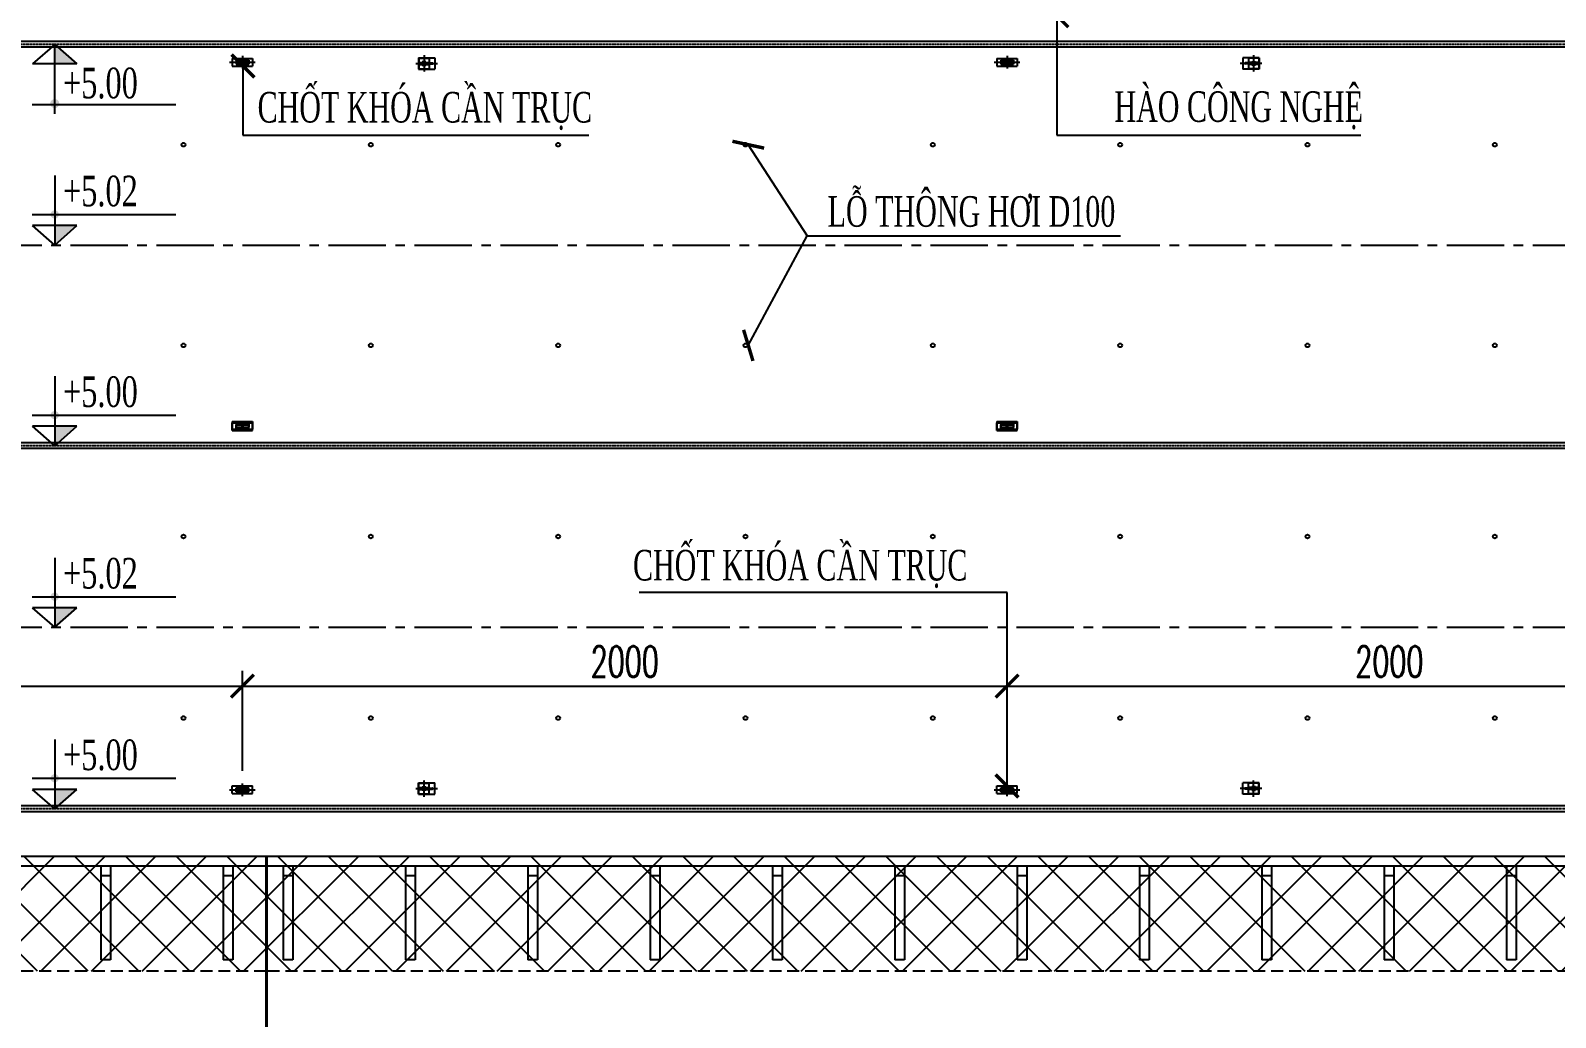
# Model space of a CAD drawing. Extents: x -64479 to 90650, y -38385 to 38270.
# Drawn here: x -41123 to -37135, y 22157 to 24739 of the extents above; entities that cross this region are included whole.
import ezdxf
from ezdxf.enums import TextEntityAlignment as Align

# ---------------------------------------------------------------- set-up
doc = ezdxf.new("R2010")
doc.units = 0
doc.header["$MEASUREMENT"] = 0
for name, pattern in [('CENTER', [2, 1.25, -0.25, 0.25, -0.25]), ('CENTER2', [1.125, 0.75, -0.125, 0.125, -0.125]), ('HIDDEN', [0.375, 0.25, -0.125])]:
    doc.linetypes.add(name, pattern=pattern)
doc.layers.get('0').update_dxf_attribs({"linetype": 'CONTINUOUS'})
for name, color, linetype in [('BORDER', 2, 'CONTINUOUS'), ('CENTER', 9, 'CENTER2'), ('COBAN', 2, 'CONTINUOUS'), ('Dam', 4, 'CONTINUOUS'), ('DIMENSION', 4, 'CONTINUOUS'), ('HAOCN', 11, 'CONTINUOUS'), ('Kich thuoc', 4, 'CONTINUOUS'), ('MANH', 5, 'CONTINUOUS'), ('STEEL', 1, 'CONTINUOUS'), ('TEXT', 3, 'CONTINUOUS'), ('TIM', 8, 'CENTER')]:
    doc.layers.add(name, color=color, linetype=linetype)
doc.styles.add('DIM', font='romans.shx', dxfattribs={"width": 0.65})
doc.styles.add('THUONG', font='vntimeh.shx')
doc.dimstyles.new('400.Ph', dxfattribs={"dimscale": 400, "dimtxt": 0.2, "dimasz": 0.15, "dimexe": 0.1, "dimexo": 0.1, "dimgap": 0.06, "dimtad": 1, "dimdec": 0, "dimzin": 0, "dimdsep": 46, "dimtxsty": 'DIM', "dimblk": 'ARCHTICK', "dimcen": 0.15, "dimdle": 0.1, "dimclrd": 256, "dimclre": 7, "dimclrt": 6, "dimadec": 0, "dimazin": 0, "dimtfac": 1, "dimtdec": 0, "dimtix": 1, "dimtmove": 0, "dimatfit": 3, "dimldrblk": 'ARCHTICK', "dimfxl": 1, "dimtolj": 1, "dimtzin": 0, "dimarcsym": 0})

# ---------------------------------------------------------------- blocks, each defined once
blk = doc.blocks.new('A$C0CED391A')
at = {"layer": 'COBAN'}
for p, q in [((-7.102280506e-07, 29.99999954821396), (79.99999928977195, 29.99999954821396)), ((-7.102280506e-07, 29.99999954821396), (-7.102280506e-07, -4.517860361e-07)), ((14.99999928977195, 22.49999954821396), (64.99999928977195, 22.49999954821396)), ((14.99999928977195, 22.49999954821396), (14.99999928977195, 7.499999548213963)), ((14.99999928977195, 7.499999548213963), (64.99999928977195, 7.499999548213963)), ((64.99999928977195, 22.49999954821396), (64.99999928977195, 7.499999548213963)), ((79.99999928977195, 29.99999954821396), (79.99999928977195, -4.517860361e-07)), ((-7.102280506e-07, -4.517860361e-07), (79.99999928977195, -4.517860361e-07)), ((-7.102280506e-07, -1395.000000472508), (79.99999928977195, -1395.000000472508)), ((-7.102280506e-07, -1395.000000472508), (-7.102280506e-07, -1425.000000472508)), ((-7.102280506e-07, -1425.000000472508), (79.99999928977195, -1425.000000472508)), ((14.99999928977195, -1402.500000472508), (64.99999928977195, -1402.500000472508)), ((14.99999928977195, -1402.500000472508), (14.99999928977195, -1417.500000472508)), ((14.99999928977195, -1417.500000472508), (64.99999928977195, -1417.500000472508)), ((64.99999928977195, -1402.500000472508), (64.99999928977195, -1417.500000472508)), ((79.99999928977195, -1395.000000472508), (79.99999928977195, -1425.000000472508))]:
    blk.add_line(p, q, dxfattribs=at)
for centre in [(39.99999928977195, 14.99999954821396), (39.99999928977195, -1410.000000472508)]:
    blk.add_circle(centre, 3, dxfattribs=at)
blk = doc.blocks.new('CDCQC')
at = {"layer": 'TIM'}
for p, q in [((-46167.70532670471, 21315.86157797393), (-46100.44191958539, 21315.86157797393)), ((-46167.70532670471, 21315.86157797393), (-46100.44191958539, 21315.86157797393)), ((-46134.07362314505, 21332.82661486688), (-46134.07362314505, 21298.89654108092)), ((-46134.07362314505, 21332.82661486688), (-46134.07362314505, 21298.89654108092)), ((-46134.07362314505, 19395.39790870943), (-46134.07362314505, 19429.32798249539)), ((-46167.70532670471, 19412.36294560245), (-46100.44191958539, 19412.36294560245))]:
    blk.add_line(p, q, dxfattribs=at)
at = {"layer": 'COBAN', "xscale": 0.6666666666569654, "yscale": 0.6666666666569654, "zscale": 0.6666666666666666}
blk.add_blockref('A$C0CED391A', (-46160.74028933825, 21305.86157827508), dxfattribs=at)
blk.add_blockref('A$C0CED391A', (-46160.74028933825, 21305.86157827508), dxfattribs=at)
at = {"layer": 'COBAN', "xscale": -0.6666666666569654, "yscale": 0.6666666666569654, "zscale": 0.6666666666666666, "rotation": 180}
blk.add_blockref('A$C0CED391A', (-46160.74028933825, 19422.36294530122), dxfattribs=at)
blk = doc.blocks.new('NEOCBQC')
at = {"layer": 'COBAN'}
for p, q in [((-47723.7402898134, 21327.52824464058), (-47723.7402898134, 21297.52824464058)), ((-47681.07362314663, 21327.52824464058), (-47681.07362314663, 21297.52824464058)), ((-45567.07362314669, 21327.52824464058), (-45567.07362314669, 21297.52824464058)), ((-45524.40695648006, 21327.52824464058), (-45524.40695648006, 21297.52824464058)), ((-47723.7402898134, 19400.69627893581), (-47723.7402898134, 19430.69627893581)), ((-47681.07362314663, 19400.69627893581), (-47681.07362314663, 19430.69627893581)), ((-45567.07362314669, 19400.69627893581), (-45567.07362314669, 19430.69627893581)), ((-45524.40695648006, 19400.69627893581), (-45524.40695648006, 19430.69627893581))]:
    blk.add_line(p, q, dxfattribs=at)
at = {"layer": 'COBAN', "ltscale": 5}
for p, q in [((-47723.7402898134, 21327.52824464058), (-47681.07362314663, 21327.52824464058)), ((-47722.40695647994, 21326.19491130726), (-47722.40695647994, 21298.86157797389)), ((-47722.40695647994, 21326.19491130726), (-47695.74028981337, 21326.19491130726)), ((-47722.40695647994, 21315.19491130728), (-47695.74028981337, 21315.19491130728)), ((-47722.40695647994, 21313.86157797389), (-47686.74028981329, 21313.86157797389)), ((-47722.40695647994, 21311.19491130726), (-47686.74028981329, 21311.19491130726)), ((-47722.40695647994, 21309.86157797388), (-47695.74028981337, 21309.86157797388)), ((-47714.74028981331, 21313.86157797389), (-47714.74028981331, 21311.19491130726)), ((-47713.7402898134, 21317.19491130725), (-47713.7402898134, 21315.19491130728)), ((-47704.40695648006, 21317.19491130725), (-47713.7402898134, 21317.19491130725)), ((-47713.7402898134, 21307.86157797391), (-47713.7402898134, 21309.86157797388)), ((-47713.7402898134, 21307.86157797391), (-47704.40695648006, 21307.86157797391)), ((-47704.40695648006, 21317.19491130725), (-47704.40695648006, 21315.19491130728)), ((-47704.40695648006, 21307.86157797391), (-47704.40695648006, 21309.86157797388)), ((-47695.74028981337, 21326.19491130726), (-47695.74028981337, 21313.86157797389)), ((-47695.74028981337, 21311.19491130726), (-47695.74028981337, 21298.86157797389)), ((-47686.40695648003, 21313.52824464056), (-47686.40695648003, 21311.52824464059)), ((-45524.40695648006, 21327.52824464058), (-45567.07362314669, 21327.52824464058)), ((-45561.74028981328, 21313.52824464056), (-45561.74028981328, 21311.52824464059)), ((-45525.74028981337, 21313.86157797389), (-45561.40695648003, 21313.86157797389)), ((-45525.74028981337, 21311.19491130726), (-45561.40695648003, 21311.19491130726)), ((-45552.40695647994, 21326.19491130726), (-45552.40695647994, 21313.86157797389)), ((-45525.74028981337, 21326.19491130726), (-45552.40695647994, 21326.19491130726)), ((-45525.74028981337, 21315.19491130728), (-45552.40695647994, 21315.19491130728)), ((-45552.40695647994, 21311.19491130726), (-45552.40695647994, 21298.86157797389)), ((-45525.74028981337, 21309.86157797388), (-45552.40695647994, 21309.86157797388)), ((-45543.7402898134, 21317.19491130725), (-45534.40695648006, 21317.19491130725)), ((-45543.7402898134, 21317.19491130725), (-45543.7402898134, 21315.19491130728)), ((-45543.7402898134, 21307.86157797391), (-45543.7402898134, 21309.86157797388)), ((-45534.40695648006, 21307.86157797391), (-45543.7402898134, 21307.86157797391)), ((-45534.40695648006, 21317.19491130725), (-45534.40695648006, 21315.19491130728)), ((-45534.40695648006, 21307.86157797391), (-45534.40695648006, 21309.86157797388)), ((-45533.40695648, 21313.86157797389), (-45533.40695648, 21311.19491130726)), ((-45525.74028981337, 21326.19491130726), (-45525.74028981337, 21298.86157797389)), ((-47723.7402898134, 21297.52824464058), (-47681.07362314663, 21297.52824464058)), ((-47722.40695647994, 21298.86157797389), (-47695.74028981337, 21298.86157797389)), ((-45524.40695648006, 21297.52824464058), (-45567.07362314669, 21297.52824464058)), ((-45525.74028981337, 21298.86157797389), (-45552.40695647994, 21298.86157797389)), ((-47723.7402898134, 19430.69627893581), (-47681.07362314663, 19430.69627893581)), ((-47722.40695647994, 19402.02961226912), (-47722.40695647994, 19429.36294560242)), ((-47722.40695647994, 19429.36294560242), (-47695.74028981337, 19429.36294560242)), ((-47695.74028981337, 19417.02961226912), (-47695.74028981337, 19429.36294560242)), ((-45524.40695648006, 19430.69627893581), (-45567.07362314669, 19430.69627893581)), ((-45552.40695647994, 19417.02961226912), (-45552.40695647994, 19429.36294560242)), ((-45525.74028981337, 19429.36294560242), (-45552.40695647994, 19429.36294560242)), ((-45525.74028981337, 19402.02961226912), (-45525.74028981337, 19429.36294560242)), ((-47723.7402898134, 19400.69627893581), (-47681.07362314663, 19400.69627893581)), ((-47722.40695647994, 19418.36294560243), (-47695.74028981337, 19418.36294560243)), ((-47722.40695647994, 19417.02961226912), (-47686.74028981329, 19417.02961226912)), ((-47722.40695647994, 19414.36294560242), (-47686.74028981329, 19414.36294560242)), ((-47722.40695647994, 19413.0296122691), (-47695.74028981337, 19413.0296122691)), ((-47722.40695647994, 19402.02961226912), (-47695.74028981337, 19402.02961226912)), ((-47714.74028981331, 19414.36294560242), (-47714.74028981331, 19417.02961226912)), ((-47713.7402898134, 19420.36294560248), (-47704.40695648006, 19420.36294560248)), ((-47713.7402898134, 19420.36294560248), (-47713.7402898134, 19418.36294560243)), ((-47713.7402898134, 19411.02961226913), (-47713.7402898134, 19413.0296122691)), ((-47704.40695648006, 19411.02961226913), (-47713.7402898134, 19411.02961226913)), ((-47704.40695648006, 19420.36294560248), (-47704.40695648006, 19418.36294560243)), ((-47704.40695648006, 19411.02961226913), (-47704.40695648006, 19413.0296122691)), ((-47695.74028981337, 19402.02961226912), (-47695.74028981337, 19414.36294560242)), ((-47686.40695648003, 19414.69627893575), (-47686.40695648003, 19416.69627893579)), ((-45524.40695648006, 19400.69627893581), (-45567.07362314669, 19400.69627893581)), ((-45561.74028981328, 19414.69627893575), (-45561.74028981328, 19416.69627893579)), ((-45525.74028981337, 19417.02961226912), (-45561.40695648003, 19417.02961226912)), ((-45525.74028981337, 19414.36294560242), (-45561.40695648003, 19414.36294560242)), ((-45525.74028981337, 19418.36294560243), (-45552.40695647994, 19418.36294560243)), ((-45552.40695647994, 19402.02961226912), (-45552.40695647994, 19414.36294560242)), ((-45525.74028981337, 19413.0296122691), (-45552.40695647994, 19413.0296122691)), ((-45525.74028981337, 19402.02961226912), (-45552.40695647994, 19402.02961226912)), ((-45543.7402898134, 19420.36294560248), (-45543.7402898134, 19418.36294560243)), ((-45534.40695648006, 19420.36294560248), (-45543.7402898134, 19420.36294560248)), ((-45543.7402898134, 19411.02961226913), (-45543.7402898134, 19413.0296122691)), ((-45543.7402898134, 19411.02961226913), (-45534.40695648006, 19411.02961226913)), ((-45534.40695648006, 19420.36294560248), (-45534.40695648006, 19418.36294560243)), ((-45534.40695648006, 19411.02961226913), (-45534.40695648006, 19413.0296122691)), ((-45533.40695648, 19414.36294560242), (-45533.40695648, 19417.02961226912))]:
    blk.add_line(p, q, dxfattribs=at)
for centre, start, end in [((-47686.74028981329, 21313.52824464056), 0, 90), ((-47686.74028981329, 21311.52824464059), 270, 0), ((-45561.40695648003, 21313.52824464056), 90, 180), ((-45561.40695648003, 21311.52824464059), 180, 270), ((-47686.74028981329, 19416.69627893579), 0, 90), ((-47686.74028981329, 19414.69627893575), 270, 0), ((-45561.40695648003, 19416.69627893579), 90, 180), ((-45561.40695648003, 19414.69627893575), 180, 270)]:
    blk.add_arc(centre, 0.3333333333333333, start, end, dxfattribs=at)
at = {"layer": 'TIM'}
for p, q in [((-47730.70532670634, 21312.52824464058), (-47674.10858625368, 21312.52824464058)), ((-47709.07362314665, 21334.49328153359), (-47709.07362314665, 21290.56320774756)), ((-45517.44191958697, 21312.52824464058), (-45574.03866003963, 21312.52824464058)), ((-45539.07362314665, 21334.49328153359), (-45539.07362314665, 21290.56320774756)), ((-47709.07362314665, 19393.73124204279), (-47709.07362314665, 19437.66131582875)), ((-45539.07362314665, 19393.73124204279), (-45539.07362314665, 19437.66131582875)), ((-47730.70532670634, 19415.69627893581), (-47674.10858625368, 19415.69627893581)), ((-45517.44191958697, 19415.69627893581), (-45574.03866003963, 19415.69627893581))]:
    blk.add_line(p, q, dxfattribs=at)
blk = doc.blocks.new('_ArchTick')
at = {"color": 0, "linetype": 'ByBlock', "const_width": 0.15}
blk.add_lwpolyline([(-0.5, -0.5), (0.5, 0.5)], dxfattribs=at)
blk = doc.blocks.new('CT')
at = {"layer": 'Kich thuoc'}
h = blk.add_hatch(color=256, dxfattribs=at)
h.paths.add_polyline_path([(1108730.002586201, 94213.45293909853), (1108802.729856541, 94213.45293909853), (1108730.002586199, 94149.81657745774)])
edge = h.paths.add_edge_path()
edge.add_line((1108730.002586199, 94249.81657432637), (1108743.63894939, 94249.81657432637))
edge.add_ellipse((1108730.0025862, 94249.81657432437), major_axis=(0.015208795806085, 13.63635472848688), ratio=0.9999999985092012, start_angle=180.0639026758925, end_angle=270.0639026680662, ccw=False)
edge.add_line((1108730.002586202, 94236.18021111462), (1108730.002586199, 94249.81657432637))
edge = h.paths.add_edge_path()
edge.add_ellipse((1108730.002586201, 94249.81657432439), major_axis=(-0.0625336777899912, 13.63621982413129), ratio=0.999999998519814, start_angle=269.737251919399, end_angle=359.7372519189098, ccw=False)
edge.add_line((1108743.63894939, 94249.81657432637), (1108730.002586199, 94249.81657432637))
edge.add_line((1108730.002586199, 94249.81657432637), (1108730.002586199, 94263.45293753284))
edge = h.paths.add_edge_path()
edge.add_line((1108730.002586199, 94263.45293753284), (1108730.002586199, 94249.81657432637))
edge.add_line((1108730.002586199, 94249.81657432637), (1108716.366223011, 94249.81657432637))
edge.add_ellipse((1108730.002586198, 94249.81657432504), major_axis=(0.050183678601531, 13.63627086609194), ratio=0.9999999985166345, start_angle=0.21085676222799066, end_angle=90.2108567625337, ccw=False)
edge = h.paths.add_edge_path()
edge.add_line((1108716.366223011, 94249.81657432637), (1108730.002586199, 94249.81657432637))
edge.add_line((1108730.002586199, 94249.81657432637), (1108730.002586202, 94236.18021111462))
edge.add_ellipse((1108730.002586202, 94249.81657432637), major_axis=(-0.0617409427704354, 13.63622343975648), ratio=0.9999999985166139, start_angle=89.74058277303112, end_angle=179.7405827730312, ccw=False)
for p, q in [((1108730.002586201, 94376.96869210631), (1108730.002586202, 94149.81657745244)), ((1108656.664809179, 94249.81657469379), (1109126.158901535, 94249.81657469379)), ((1108730.002586202, 94149.81657745244), (1108657.275315857, 94213.45293909853)), ((1108802.729856541, 94213.45293909853), (1108657.275315857, 94213.45293909853)), ((1108730.002586202, 94149.81657745244), (1108802.729856541, 94213.45293909853))]:
    blk.add_line(p, q, dxfattribs=at)
blk = doc.blocks.new('*D306')
at = {"layer": 'DIMENSION', "color": 7, "lineweight": -2}
for p, q in [((-42569.07362314505, 22803.03856578917), (-42569.07362314505, 23064.4176682033)), ((-40569.07362314546, 22803.03856578917), (-40569.07362314546, 23064.4176682033))]:
    blk.add_line(p, q, dxfattribs=at)
at = {"layer": 'DIMENSION', "lineweight": -2}
blk.add_line((-42609.07362314505, 23024.4176682033), (-40529.07362314545, 23024.4176682033), dxfattribs=at)
at = {"layer": 'DIMENSION', "lineweight": -2, "xscale": 60, "yscale": 60, "zscale": 60, "rotation": 180}
blk.add_blockref('_ArchTick', (-42569.07362314505, 23024.4176682033), dxfattribs=at)
at = {"layer": 'DIMENSION', "lineweight": -2, "xscale": 60, "yscale": 60, "zscale": 60}
blk.add_blockref('_ArchTick', (-40569.07362314546, 23024.4176682033), dxfattribs=at)
at = {"layer": 'DIMENSION', "color": 6, "insert": (-41569.07362314526, 23088.4176682033), "char_height": 80, "attachment_point": 5, "style": 'DIM'}
blk.add_mtext('\\A1;2000', dxfattribs=at)
blk = doc.blocks.new('*D307')
at = {"layer": 'DIMENSION', "color": 7, "lineweight": -2}
for p, q in [((-40569.07362314546, 22803.03856578917), (-40569.07362314546, 23064.4176682033)), ((-38569.07362314546, 22803.03856578917), (-38569.07362314546, 23064.4176682033))]:
    blk.add_line(p, q, dxfattribs=at)
at = {"layer": 'DIMENSION', "lineweight": -2}
blk.add_line((-40609.07362314545, 23024.4176682033), (-38529.07362314546, 23024.4176682033), dxfattribs=at)
at = {"layer": 'DIMENSION', "lineweight": -2, "xscale": 60, "yscale": 60, "zscale": 60, "rotation": 180}
blk.add_blockref('_ArchTick', (-40569.07362314546, 23024.4176682033), dxfattribs=at)
at = {"layer": 'DIMENSION', "lineweight": -2, "xscale": 60, "yscale": 60, "zscale": 60}
blk.add_blockref('_ArchTick', (-38569.07362314546, 23024.4176682033), dxfattribs=at)
at = {"layer": 'DIMENSION', "color": 6, "insert": (-39569.07362314546, 23088.4176682033), "char_height": 80, "attachment_point": 5, "style": 'DIM'}
blk.add_mtext('\\A1;2000', dxfattribs=at)
blk = doc.blocks.new('*D312')
at = {"layer": 'DIMENSION', "color": 7, "lineweight": -2}
for p, q in [((-38569.07362314546, 22803.03856578917), (-38569.07362314546, 23064.4176682033)), ((-36569.07362314546, 22803.03856578917), (-36569.07362314546, 23064.4176682033))]:
    blk.add_line(p, q, dxfattribs=at)
at = {"layer": 'DIMENSION', "lineweight": -2}
blk.add_line((-38609.07362314546, 23024.4176682033), (-36529.07362314546, 23024.4176682033), dxfattribs=at)
at = {"layer": 'DIMENSION', "lineweight": -2, "xscale": 60, "yscale": 60, "zscale": 60, "rotation": 180}
blk.add_blockref('_ArchTick', (-38569.07362314546, 23024.4176682033), dxfattribs=at)
at = {"layer": 'DIMENSION', "lineweight": -2, "xscale": 60, "yscale": 60, "zscale": 60}
blk.add_blockref('_ArchTick', (-36569.07362314546, 23024.4176682033), dxfattribs=at)
at = {"layer": 'DIMENSION', "color": 6, "insert": (-37569.07362314546, 23088.4176682033), "char_height": 80, "attachment_point": 5, "style": 'DIM'}
blk.add_mtext('\\A1;2000', dxfattribs=at)
blk = doc.blocks.new('lokhi')
at = {"layer": 'MANH'}
blk.add_circle((-7541, -7.276e-12), 5, dxfattribs=at)

msp = doc.modelspace()

# ---------------------------------------------------------------- hatches: boundary and pattern name
at = {"layer": 'Dam'}
h = msp.add_hatch(dxfattribs=at)
h.set_pattern_fill('ANSI37', color=8, scale=750, style=0)
h.set_pattern_definition([(45, (0, 0), (-66.29126073623883, 66.29126073623884), []), (135, (0, 0), (-66.29126073623884, -66.29126073623883), [])])
h.paths.add_polyline_path([(-35456.1509597204, 22578.20386482009), (-45582.34643087108, 22578.20386482007), (-45582.34643087106, 22278.20386482016), (-35456.15095972037, 22278.20386482033)])
at = {"layer": 'DIMENSION'}
h = msp.add_hatch(color=256, dxfattribs=at)
h.paths.add_polyline_path([(-41051.50670910697, 24695.70386482017), (-41060.0781376651, 24695.70386482017), (-41060.07813766537, 24652.29477550329), (-41001.89632139354, 24652.29477550329)])
h.paths.add_polyline_path([(-41060.07813766596, 24560.03791054565), (-41060.07813766603, 24548.20893221385), (-41048.24915933375, 24548.20893221385, 0.4142135623831839)])
h.paths.add_polyline_path([(-41060.07813766596, 24560.03791054565, 0.4142135623630062), (-41071.90711599735, 24548.20893221385), (-41060.07813766604, 24548.20893221385)])
h.paths.add_polyline_path([(-41060.07813766604, 24548.20893221385), (-41071.90711599735, 24548.20893221385, 0.414213562359313), (-41060.07813766611, 24536.37995388204)])
h.paths.add_polyline_path([(-41048.24915933375, 24548.20893221385), (-41060.07813766604, 24548.20893221385), (-41060.07813766611, 24536.37995388204, 0.4142135623869672)])

# ---------------------------------------------------------------- linework, layer by layer
at = {"layer": 'BORDER'}
for p, q in [((-40507.07362314665, 22578.20386482026), (-46787.07362314667, 22578.20386482014)), ((-40507.07362314665, 22578.20386482026), (-46787.07362314667, 22578.20386482014)), ((-40507.07362314664, 21318.20386482026), (-40507.07362314664, 22578.20386482026)), ((-40505.07362314664, 22578.20386482018), (-40505.07362314652, 21318.20386482026)), ((-33675.07362314664, 22578.20386482038), (-40505.07362314664, 22578.20386482026)), ((-33675.07362314664, 22578.20386482038), (-40505.07362314664, 22578.20386482026)), ((-40507.07362314666, 22553.20386481839), (-46787.07362314666, 22553.20386481944)), ((-40939.57362314668, 22553.20386481847), (-40939.57362314672, 22308.20386481847)), ((-40939.57362314668, 22553.20386481847), (-40939.57362314672, 22308.20386481847)), ((-40914.57362314668, 22553.20386481847), (-40914.57362314672, 22308.20386481846)), ((-40914.57362314668, 22553.20386481847), (-40914.57362314672, 22308.20386481846)), ((-40619.57362314668, 22553.20386481842), (-40619.57362314672, 22308.20386481842)), ((-40619.57362314668, 22553.20386481842), (-40619.57362314672, 22308.20386481842)), ((-40594.57362314668, 22553.20386481841), (-40594.57362314672, 22308.20386481842)), ((-40594.57362314668, 22553.20386481841), (-40594.57362314672, 22308.20386481842)), ((-33675.07362316211, 22553.20386481729), (-40505.07362314665, 22553.20386481833)), ((-40462.57362314666, 22553.20386481832), (-40462.57362314671, 22308.20386481832)), ((-40437.57362314666, 22553.20386481832), (-40437.5736231467, 22308.20386481832)), ((-40142.57362314666, 22553.20386481827), (-40142.57362314671, 22308.20386481827)), ((-40117.57362314666, 22553.20386481827), (-40117.5736231467, 22308.20386481827)), ((-39822.57362314667, 22553.20386481822), (-39822.57362314671, 22308.20386481822)), ((-39797.57362314667, 22553.20386481821), (-39797.57362314671, 22308.20386481821)), ((-39502.57362314667, 22553.20386481816), (-39502.57362314671, 22308.20386481817)), ((-39477.57362314667, 22553.20386481816), (-39477.57362314671, 22308.20386481816)), ((-39182.57362314667, 22553.20386481811), (-39182.57362314671, 22308.20386481811)), ((-39157.57362314667, 22553.20386481811), (-39157.57362314671, 22308.20386481811)), ((-38862.57362314667, 22553.20386481806), (-38862.57362314671, 22308.20386481806)), ((-38837.57362314667, 22553.20386481805), (-38837.57362314671, 22308.20386481805)), ((-38542.57362314667, 22553.203864818), (-38542.57362314671, 22308.20386481801)), ((-38517.57362314667, 22553.203864818), (-38517.57362314671, 22308.203864818)), ((-38222.57362314667, 22553.20386481795), (-38222.57362314671, 22308.20386481795)), ((-38197.57362314667, 22553.20386481795), (-38197.57362314671, 22308.20386481795)), ((-37902.57362314667, 22553.2038648179), (-37902.57362314671, 22308.2038648179)), ((-37877.57362314667, 22553.2038648179), (-37877.57362314671, 22308.2038648179)), ((-37582.57362314667, 22553.20386481785), (-37582.57362314671, 22308.20386481785)), ((-37557.57362314667, 22553.20386481784), (-37557.57362314671, 22308.20386481784)), ((-37262.57362314667, 22553.2038648178), (-37262.57362314671, 22308.20386481779)), ((-37237.57362314667, 22553.20386481779), (-37237.57362314671, 22308.20386481779)), ((-40914.57362314668, 22528.20386481846), (-40939.57362314668, 22528.20386481847)), ((-40914.57362314668, 22528.20386481846), (-40939.57362314668, 22528.20386481847)), ((-40594.57362314668, 22528.20386481841), (-40619.57362314668, 22528.20386481842)), ((-40594.57362314668, 22528.20386481841), (-40619.57362314668, 22528.20386481842)), ((-40437.57362314666, 22528.20386481832), (-40462.57362314666, 22528.20386481832)), ((-40117.57362314666, 22528.20386481827), (-40142.57362314666, 22528.20386481827)), ((-39797.57362314667, 22528.20386481821), (-39822.57362314667, 22528.20386481822)), ((-39477.57362314667, 22528.20386481816), (-39502.57362314667, 22528.20386481817)), ((-39157.57362314667, 22528.20386481811), (-39182.57362314667, 22528.20386481811)), ((-38837.57362314667, 22528.20386481805), (-38862.57362314667, 22528.20386481806)), ((-38517.57362314667, 22528.203864818), (-38542.57362314667, 22528.20386481801)), ((-38197.57362314667, 22528.20386481795), (-38222.57362314667, 22528.20386481795)), ((-37877.57362314667, 22528.2038648179), (-37902.57362314667, 22528.2038648179)), ((-37557.57362314667, 22528.20386481784), (-37582.57362314667, 22528.20386481785)), ((-37237.57362314667, 22528.20386481779), (-37262.57362314667, 22528.2038648178)), ((-40914.57362314672, 22308.20386481846), (-40939.57362314672, 22308.20386481848)), ((-40914.57362314672, 22308.20386481846), (-40939.57362314672, 22308.20386481848)), ((-40594.57362314672, 22308.20386481842), (-40619.57362314672, 22308.20386481843)), ((-40594.57362314672, 22308.20386481842), (-40619.57362314672, 22308.20386481843)), ((-40437.5736231467, 22308.20386481832), (-40462.57362314671, 22308.20386481834)), ((-40117.5736231467, 22308.20386481827), (-40142.57362314671, 22308.20386481829)), ((-39797.57362314671, 22308.20386481821), (-39822.57362314671, 22308.20386481823)), ((-39477.57362314671, 22308.20386481816), (-39502.57362314671, 22308.20386481818)), ((-39157.57362314671, 22308.20386481811), (-39182.57362314671, 22308.20386481813)), ((-38837.57362314671, 22308.20386481805), (-38862.57362314671, 22308.20386481807)), ((-38517.57362314671, 22308.203864818), (-38542.57362314671, 22308.20386481802)), ((-38197.57362314671, 22308.20386481795), (-38222.57362314671, 22308.20386481797)), ((-37877.57362314671, 22308.2038648179), (-37902.57362314671, 22308.20386481791)), ((-37557.57362314671, 22308.20386481784), (-37582.57362314671, 22308.20386481787)), ((-37237.57362314671, 22308.20386481779), (-37262.57362314671, 22308.20386481781))]:
    msp.add_line(p, q, dxfattribs=at)
msp.add_lwpolyline([(-37135.07362313588, 22578.20386482007), (-43133.07362313592, 22578.20386482007)], dxfattribs=at)
at = {"layer": 'CENTER', "color": 1}
for p, q in [((-28052.07362315636, 24703.20386482016), (-50379.07362314693, 24703.20386482018)), ((-28052.07362315636, 23653.20386482016), (-50379.07362314693, 23653.20386482018)), ((-28052.07362315636, 22703.20386482016), (-50379.07362314693, 22703.20386482018))]:
    msp.add_line(p, q, dxfattribs=at)
at = {"layer": 'CENTER', "ltscale": 200}
for p, q in [((-50469.0736231467, 24178.20386482018), (-27937.0736231566, 24178.20386482018)), ((-50469.07362314364, 23178.20386482018), (-27937.07362315353, 23178.20386482018))]:
    msp.add_line(p, q, dxfattribs=at)
at = {"layer": 'DIMENSION'}
msp.add_line((-41118.74835928453, 24546.14823683197), (-40743.15308539889, 24546.14823683197), dxfattribs=at)
at = {"layer": 'HAOCN'}
for p, q in [((-28052.07362315636, 24710.70386482015), (-50379.07362314693, 24710.70386482018)), ((-28052.07362315636, 24695.70386482015), (-50379.07362314693, 24695.70386482018)), ((-28052.07362315636, 23660.70386482015), (-50379.07362314693, 23660.70386482018)), ((-28052.07362315636, 23645.70386482015), (-50379.07362314693, 23645.70386482018)), ((-28052.07362315636, 22710.70386482016), (-50379.07362314693, 22710.70386482018)), ((-28052.07362315636, 22695.70386482016), (-50379.07362314693, 22695.70386482018))]:
    msp.add_line(p, q, dxfattribs=at)
at = {"layer": 'Kich thuoc'}
for p, q in [((-41060.07813766503, 24703.20386482017), (-41118.25995394085, 24652.29477550329)), ((-41060.07813766503, 24703.20386482017), (-41001.89632139353, 24652.29477550329)), ((-41060.07813766621, 24521.48217309707), (-41060.07813766503, 24703.20386482017)), ((-41001.89632139353, 24652.29477550329), (-41118.25995394085, 24652.29477550329))]:
    msp.add_line(p, q, dxfattribs=at)
at = {"layer": 'STEEL', "color": 1, "linetype": 'HIDDEN', "ltscale": 125}
for p, q in [((-40507.07362314664, 22278.20386482026), (-46787.07362314667, 22278.20386482014)), ((-33675.07362314664, 22278.20386482038), (-40505.07362314664, 22278.20386482026))]:
    msp.add_line(p, q, dxfattribs=at)

# ---------------------------------------------------------------- block references
at = {"layer": 'DIMENSION'}
for name, p in [('CDCQC', (5565, 3340.675620186754)), ('NEOCBQC', (7615.000000000022, 3340.675620186754)), ('CDCQC', (7565, 3340.675620186754))]:
    msp.add_blockref(name, p, dxfattribs=at)
at = {"layer": 'DIMENSION', "rotation": 180}
for p in [(-48264.07362314669, 24440.70386482007), (-47774.0736231467, 24440.70386482007), (-47284.0736231467, 24440.70386482007), (-46794.0736231467, 24440.70386482007), (-46304.0736231467, 24440.70386482007), (-45814.0736231467, 24440.70386482007), (-45324.0736231467, 24440.70386482007), (-44834.0736231467, 24440.70386482007), (-48264.0736231467, 23915.70386482007), (-47774.0736231467, 23915.70386482007), (-47284.07362314671, 23915.70386482007), (-46794.07362314671, 23915.70386482007), (-46304.07362314671, 23915.70386482007), (-45814.07362314671, 23915.70386482007), (-45324.0736231467, 23915.70386482007), (-44834.07362314671, 23915.70386482007), (-48264.07362314669, 23415.70386482007), (-47774.0736231467, 23415.70386482007), (-47284.0736231467, 23415.70386482007), (-46794.0736231467, 23415.70386482007), (-46304.0736231467, 23415.70386482007), (-45814.0736231467, 23415.70386482007), (-45324.0736231467, 23415.70386482007), (-44834.0736231467, 23415.70386482007), (-48264.07362314668, 22940.70386482006), (-47774.0736231467, 22940.70386482006), (-47284.07362314669, 22940.70386482006), (-46794.07362314669, 22940.70386482006), (-46304.07362314669, 22940.70386482006), (-45814.07362314669, 22940.70386482006), (-45324.07362314669, 22940.70386482006), (-44834.07362314669, 22940.70386482006)]:
    msp.add_blockref('lokhi', p, dxfattribs=at)
at = {"layer": 'DIMENSION', "xscale": 0.8000000000001818, "zscale": 0.8}
for p, yscale in [((-928044.0802066239, -51141.64939713749), 0.7999999999999546), ((-928044.0802066269, -51666.64939714176), 0.7999999999999546), ((-928044.0802066239, -52141.64939714176), 0.7999999999999546), ((-928044.0802066269, -52616.64939714177), 0.8)]:
    msp.add_blockref('CT', p, dxfattribs=dict(at, yscale=yscale))

# ---------------------------------------------------------------- texts
at = {"layer": 'TEXT', "color": 1, "style": 'THUONG', "width": 0.7}
for s, p in [('+5.00', (-41038.42080447821, 24562.11219624524)), ('+5.02', (-41038.42080447515, 24279.61153754785)), ('+5.00', (-41038.42080447821, 23754.61153754357)), ('+5.02', (-41038.42080447515, 23279.61153754357)), ('+5.00', (-41038.42080447821, 22804.61153754356))]:
    msp.add_text(s, height=79.99999999999909, dxfattribs=at).set_placement(p)
at = {"layer": 'TEXT', "style": 'THUONG', "width": 0.65}
for s, p in [('chèt khãa cÇn trôc', (-40092.05602345084, 24542.76380560029)), ('hµo c«ng nghÖ', (-37963.17701657083, 24542.76380560029)), ('lç th«ng h¬i d100', (-38662.14554439622, 24279.62664386011)), ('chèt khãa cÇn trôc', (-39110.13920879145, 23344.75672610627))]:
    msp.add_text(s, height=80, dxfattribs=at).set_placement(p, align=Align.MIDDLE)

# ---------------------------------------------------------------- dimensions: what is measured, and where the dimension line sits
at = {"layer": 'DIMENSION'}
for base, p1, p2, picture, middle in [((-40569.07362314546, 23024.4176682033), (-42569.07362314505, 22763.03856578917), (-40569.07362314546, 22763.03856578917), '*D306', (-41569.07362314526, 23088.4176682033)), ((-38569.07362314546, 23024.4176682033), (-40569.07362314546, 22763.03856578917), (-38569.07362314546, 22763.03856578917), '*D307', (-39569.07362314546, 23088.4176682033))]:
    dim = msp.add_linear_dim(base=base, p1=p1, p2=p2, dimstyle='400.Ph', override={"dimtmove": 1}, dxfattribs=at)
    dim.commit()
    dim.dimension.update_dxf_attribs({"geometry": picture, "text_midpoint": middle})
dim = msp.add_linear_dim(base=(-36569.07362314546, 23024.4176682033), p1=(-38569.07362314546, 22763.03856578917), p2=(-36569.07362314546, 22763.03856578917), dimstyle='400.Ph', dxfattribs=at)
dim.commit()
dim.dimension.update_dxf_attribs({"geometry": '*D312', "text_midpoint": (-37569.07362314546, 23088.4176682033)})

# ---------------------------------------------------------------- leaders
for points in [[(-38438.85750973741, 24778.20386482007), (-38438.8575097374, 24465.75270061911), (-37644.07035042529, 24465.75270061911)], [(-40567.73651661742, 24646.53719816065), (-40567.73651661741, 24465.75270061911), (-39662.70091589121, 24465.75270061911)], [(-39245.97281935072, 24440.70386482007), (-39091.99410682043, 24202.61553887893), (-38272.51865094469, 24202.61553887893)], [(-39245.97281935073, 23915.70386482007), (-39091.99410682043, 24202.61553887892), (-38272.51865094469, 24202.61553887892)], [(-38569.07362314546, 22763.03856578917), (-38569.07362314546, 23268.93205117776), (-39530.97929719248, 23268.93205117776)]]:
    msp.add_leader(points, dimstyle='400.Ph', override={"dimgap": 0.06, "dimtad": 0}, dxfattribs=at)

doc.saveas('drawing.dxf')
